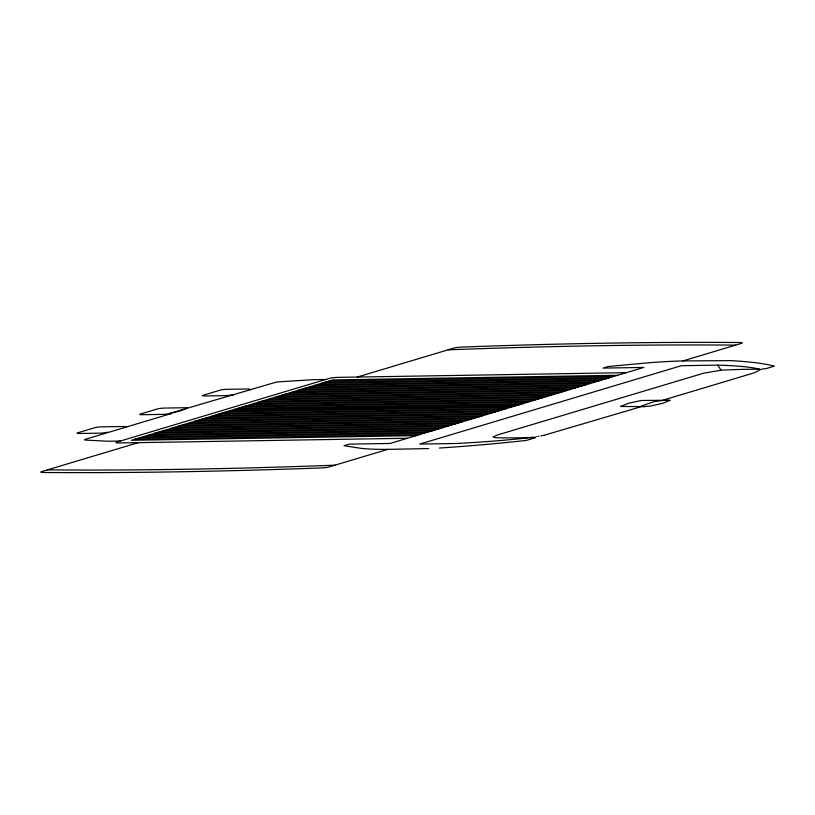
<?xml version="1.0" encoding="UTF-8"?>
<svg xmlns="http://www.w3.org/2000/svg" width="815" height="815" viewBox="0 0 815 815"><rect width="100%" height="100%" fill="white"/><g stroke="black" fill="none" stroke-linecap="round" stroke-linejoin="round"><path stroke-width="1.22" d="M535.323 437.737L526.551 440.375A220.712 24.216 -4 0 1 439.56 448.036L439.377 448.046M138.326 442.647L41.443 471.671A7.111 0.784 -4 0 0 43.786 472.486A952.918 104.565 -4 0 0 320.58 467.963A7.111 0.784 -4 0 0 328.965 466.975L387.726 449.371L428.761 448.586M357.225 377.06L454.108 348.025A7.111 0.784 -4 0 1 462.492 347.037A952.918 104.565 -4 0 1 739.286 342.514A7.111 0.784 -4 0 1 741.63 343.329L682.868 360.933A71.791 7.875 -4 0 0 640.845 363.47L608.347 366.516L603.049 368.105L643.799 367.433L390.049 443.462L349.309 444.134L344.012 445.713L358.763 447.995A71.791 7.875 -4 0 0 387.726 449.371M641.323 406.644L544.145 435.261M664.133 399.819L753.243 373.117C757.889 371.62 760.548 368.258 765.662 368.737L774.25 366.159A220.712 24.216 -4 0 0 731.289 360.627L682.868 360.933M543.727 435.342L542.668 435.546M542.23 435.638L540.875 435.893M538.97 436.249L537.971 436.422M536.423 436.697L535.893 436.789M533.703 437.166L531.981 437.461A144.102 15.811 -4 0 1 456.135 443.492L419.756 444.083L681.289 365.721L717.669 365.13A144.102 15.811 -4 0 1 759.692 369.226L759.784 369.226A96.058 10.544 -4 0 0 721.081 370.204L703.793 373.158L497.507 434.966L493.024 437.003L495.775 437.706A96.058 10.544 -4 0 0 531.981 437.461L535.302 437.543M667.169 399.768L653.864 401.703L641.201 406.084L643.769 406.603L650.441 406.084L662.88 403.252L670.337 400.226L641.415 400.481L628.803 403.191L620.449 406.471L644.37 406.593M626.368 372.659L338.867 377.355A7.111 0.784 -4 0 0 329.413 378.374L116.637 442.127A7.111 0.784 -4 0 0 119.968 442.942L407.469 438.246M325.776 379.464L314.722 379.647A7.111 0.784 -4 0 0 312.104 379.749L281.521 381.654A7.111 0.784 -4 0 0 274.696 382.571L186.869 408.346A5.287 0.581 -4 0 0 184.384 407.745L164.824 408.071A5.287 0.581 -4 0 0 157.794 408.824L140.18 414.102A5.287 0.581 -4 0 0 142.656 414.703L162.216 414.387A5.287 0.581 -4 0 0 169.245 413.633L171.14 413.602L85.208 439.346A7.111 0.784 -4 0 0 86.37 440.131L107.04 441.2A7.111 0.784 -4 0 0 109.22 441.221L120.274 441.037M617.627 375.277L332.775 379.933L131.368 440.283L416.221 435.628M329.301 380.972L614.153 376.316M324.676 382.357L609.528 377.702M321.405 383.345L606.248 378.69M316.78 384.731L601.623 380.075M314.081 385.536L598.933 380.88M309.456 386.921L594.308 382.266M305.605 388.072L590.457 383.417M251.366 389.56L249.472 389.59A5.287 0.581 -4 0 0 246.996 388.989L227.436 389.305A5.287 0.581 -4 0 0 220.407 390.069L202.782 395.346A5.287 0.581 -4 0 0 205.268 395.947L224.828 395.632A5.287 0.581 -4 0 0 231.857 394.868L233.752 394.837M300.98 389.458L585.832 384.802M297.709 390.436L582.552 385.78M293.084 391.821L577.937 387.166M290.385 392.636L575.237 387.981M285.759 394.022L570.612 389.366M281.909 395.173L566.761 390.517M277.283 396.559L562.136 391.903M274.013 397.537L558.856 392.881M269.388 398.922L554.241 394.266M266.688 399.737L551.541 395.081M262.063 401.123L546.916 396.467M258.019 402.335L542.871 397.679M253.394 403.72L538.246 399.065M250.124 404.698L534.976 400.043M245.498 406.084L530.351 401.428M242.799 406.889L527.651 402.233M238.184 408.274L523.026 403.619M234.15 409.487L519.002 404.831M229.993 410.729L514.846 406.074M225.969 411.932L510.822 407.276M221.344 413.317L506.197 408.661M218.644 414.132L503.497 409.476M214.019 415.518L498.872 410.862M210.749 416.496L495.602 411.84M206.124 417.881L490.976 413.225M202.079 419.093L486.932 414.438M197.454 420.479L482.307 415.823M194.754 421.284L479.607 416.628M190.139 422.669L474.982 418.014M186.859 423.657L471.712 419.002M182.234 425.043L467.087 420.387M126.152 427.08L124.257 427.111A5.287 0.581 -4 0 0 121.771 426.51L102.211 426.826A5.287 0.581 -4 0 0 95.182 427.59L77.568 432.867A5.287 0.581 -4 0 0 80.043 433.468L99.613 433.152A5.287 0.581 -4 0 0 106.643 432.388L108.527 432.358M178.383 426.194L463.236 421.538M173.758 427.58L458.611 422.924M171.069 428.384L455.911 423.729M166.443 429.77L451.286 425.114M163.163 430.758L448.016 426.092M158.538 432.133L443.391 427.478M154.687 433.295L439.54 428.639M150.062 434.68L434.915 430.025M147.372 435.485L432.215 430.829M142.747 436.871L427.6 432.215M139.467 437.849L424.32 433.193M134.852 439.234L419.694 434.578M717.669 365.13L721.081 370.204M448.097 349.829A952.918 104.565 -4 0 1 735.619 345.132M334.975 465.171A952.918 104.565 -4 0 1 47.453 469.868M186.869 408.346L179.952 410.954L169.245 413.633L186.869 408.346"/></g></svg>
